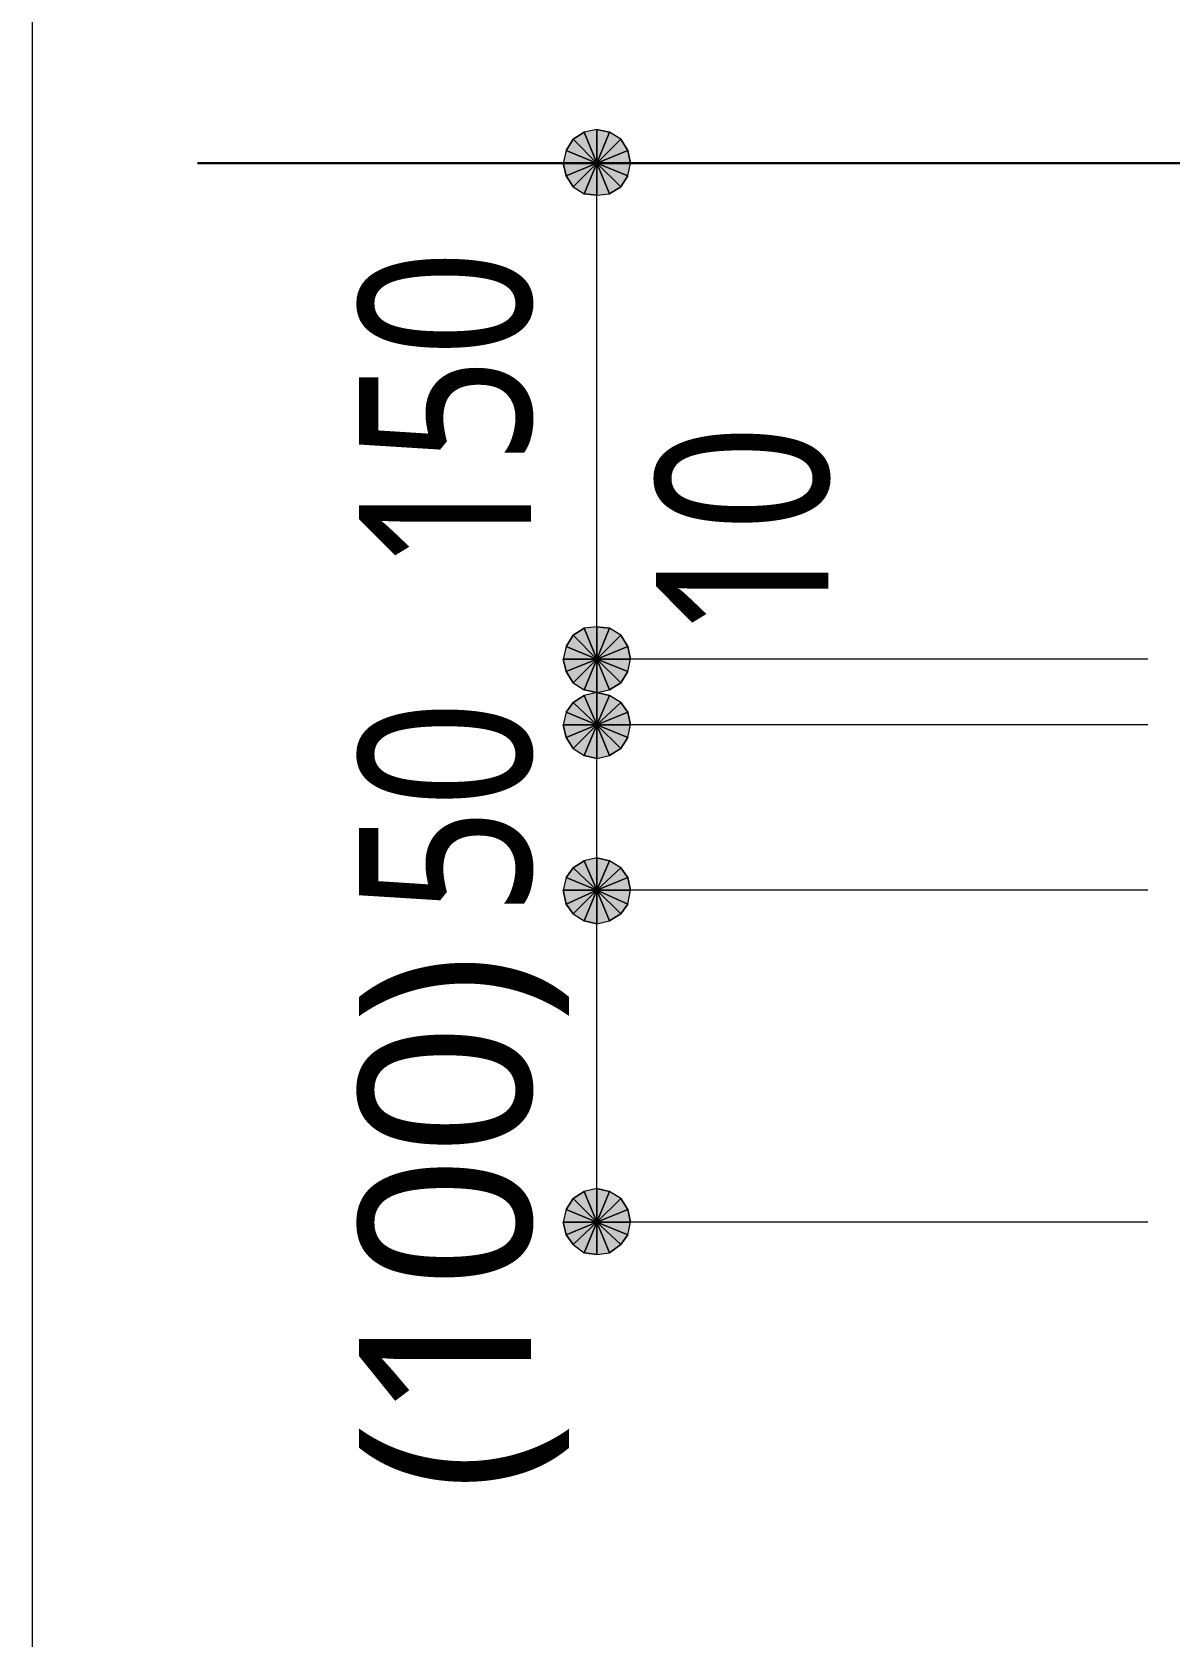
# Model space of a CAD drawing. Header units: millimetres. Extents: x 0 to 420, y 0 to 297.
# Drawn here: x 118.17 to 135.36, y 66.31 to 90.56 of the extents above; entities that cross this region are included whole.
import ezdxf
from ezdxf.enums import TextEntityAlignment as Align

# ---------------------------------------------------------------- set-up
doc = ezdxf.new("R2010")
doc.units = ezdxf.units.MM
doc.styles.add('kst32b', font='NotoSansJP-Variable.ttf')

msp = doc.modelspace()

# ---------------------------------------------------------------- hatches: boundary and pattern name
h = msp.add_hatch(color=7)
h.paths.add_polyline_path([(126.513, 89.048), (126.344, 88.942), (126.704, 88.582), (126.513, 89.048)])
h.paths.add_polyline_path([(126.344, 88.942), (126.704, 88.582), (126.238, 88.773), (126.344, 88.942)])
h.paths.add_polyline_path([(126.704, 88.582), (126.238, 88.773), (126.196, 88.582), (126.704, 88.582)])
h = msp.add_hatch(color=7)
h.paths.add_polyline_path([(126.704, 89.09), (126.513, 89.048), (126.704, 88.582), (126.704, 89.09)])
h.paths.add_polyline_path([(126.513, 89.048), (126.704, 88.582), (126.344, 88.942), (126.513, 89.048)])
h.paths.add_polyline_path([(126.704, 88.582), (126.344, 88.942), (126.238, 88.773), (126.704, 88.582)])
h = msp.add_hatch(color=7)
h.paths.add_polyline_path([(127.063, 88.942), (126.894, 89.048), (126.704, 88.582), (127.063, 88.942)])
h.paths.add_polyline_path([(126.894, 89.048), (126.704, 88.582), (126.704, 89.09), (126.894, 89.048)])
h.paths.add_polyline_path([(126.704, 88.582), (126.704, 89.09), (126.513, 89.048), (126.704, 88.582)])
for points in [[(126.894, 89.048), (126.704, 89.09), (126.704, 88.582), (126.894, 89.048)], [(126.513, 88.117), (126.704, 88.096), (126.704, 88.582), (126.513, 88.117)], [(126.894, 81.555), (126.704, 81.576), (126.704, 81.089), (126.894, 81.555)], [(126.513, 80.624), (126.704, 80.581), (126.704, 81.089), (126.513, 80.624)], [(126.894, 80.539), (126.704, 80.581), (126.704, 80.095), (126.894, 80.539)], [(126.513, 79.629), (126.704, 79.587), (126.704, 80.095), (126.513, 79.629)], [(126.894, 78.041), (126.704, 78.084), (126.704, 77.597), (126.894, 78.041)], [(126.513, 77.131), (126.704, 77.089), (126.704, 77.597), (126.513, 77.131)], [(126.894, 73.046), (126.704, 73.088), (126.704, 72.58), (126.894, 73.046)], [(126.513, 72.115), (126.704, 72.094), (126.704, 72.58), (126.513, 72.115)]]:
    msp.add_hatch(color=7).paths.add_polyline_path(points)
h = msp.add_hatch(color=7)
h.paths.add_polyline_path([(127.212, 88.582), (127.169, 88.773), (126.704, 88.582), (127.212, 88.582)])
h.paths.add_polyline_path([(127.169, 88.773), (126.704, 88.582), (127.063, 88.942), (127.169, 88.773)])
h.paths.add_polyline_path([(126.704, 88.582), (127.063, 88.942), (126.894, 89.048), (126.704, 88.582)])
h = msp.add_hatch(color=7)
h.paths.add_polyline_path([(126.238, 88.773), (126.196, 88.582), (126.704, 88.582), (126.238, 88.773)])
h.paths.add_polyline_path([(126.196, 88.582), (126.704, 88.582), (126.238, 88.392), (126.196, 88.582)])
h.paths.add_polyline_path([(126.704, 88.582), (126.238, 88.392), (126.344, 88.223), (126.704, 88.582)])
h = msp.add_hatch(color=7)
h.paths.add_polyline_path([(127.169, 88.392), (127.212, 88.582), (126.704, 88.582), (127.169, 88.392)])
h.paths.add_polyline_path([(127.212, 88.582), (126.704, 88.582), (127.169, 88.773), (127.212, 88.582)])
h.paths.add_polyline_path([(126.704, 88.582), (127.169, 88.773), (127.063, 88.942), (126.704, 88.582)])
h = msp.add_hatch(color=7)
h.paths.add_polyline_path([(126.196, 88.582), (126.238, 88.392), (126.704, 88.582), (126.196, 88.582)])
h.paths.add_polyline_path([(126.238, 88.392), (126.704, 88.582), (126.344, 88.223), (126.238, 88.392)])
h.paths.add_polyline_path([(126.704, 88.582), (126.344, 88.223), (126.513, 88.117), (126.704, 88.582)])
h = msp.add_hatch(color=7)
h.paths.add_polyline_path([(126.344, 88.223), (126.513, 88.117), (126.704, 88.582), (126.344, 88.223)])
h.paths.add_polyline_path([(126.513, 88.117), (126.704, 88.582), (126.704, 88.096), (126.513, 88.117)])
h.paths.add_polyline_path([(126.704, 88.582), (126.704, 88.096), (126.894, 88.117), (126.704, 88.582)])
h = msp.add_hatch(color=7)
h.paths.add_polyline_path([(126.894, 88.117), (127.063, 88.223), (126.704, 88.582), (126.894, 88.117)])
h.paths.add_polyline_path([(127.063, 88.223), (126.704, 88.582), (127.169, 88.392), (127.063, 88.223)])
h.paths.add_polyline_path([(126.704, 88.582), (127.169, 88.392), (127.212, 88.582), (126.704, 88.582)])
h = msp.add_hatch(color=7)
h.paths.add_polyline_path([(126.704, 88.096), (126.894, 88.117), (126.704, 88.582), (126.704, 88.096)])
h.paths.add_polyline_path([(126.894, 88.117), (126.704, 88.582), (127.063, 88.223), (126.894, 88.117)])
h.paths.add_polyline_path([(126.704, 88.582), (127.063, 88.223), (127.169, 88.392), (126.704, 88.582)])
h = msp.add_hatch(color=7)
h.paths.add_polyline_path([(126.513, 81.555), (126.344, 81.449), (126.704, 81.089), (126.513, 81.555)])
h.paths.add_polyline_path([(126.344, 81.449), (126.704, 81.089), (126.238, 81.28), (126.344, 81.449)])
h.paths.add_polyline_path([(126.704, 81.089), (126.238, 81.28), (126.196, 81.089), (126.704, 81.089)])
h = msp.add_hatch(color=7)
h.paths.add_polyline_path([(126.704, 81.576), (126.513, 81.555), (126.704, 81.089), (126.704, 81.576)])
h.paths.add_polyline_path([(126.513, 81.555), (126.704, 81.089), (126.344, 81.449), (126.513, 81.555)])
h.paths.add_polyline_path([(126.704, 81.089), (126.344, 81.449), (126.238, 81.28), (126.704, 81.089)])
h = msp.add_hatch(color=7)
h.paths.add_polyline_path([(127.063, 81.449), (126.894, 81.555), (126.704, 81.089), (127.063, 81.449)])
h.paths.add_polyline_path([(126.894, 81.555), (126.704, 81.089), (126.704, 81.576), (126.894, 81.555)])
h.paths.add_polyline_path([(126.704, 81.089), (126.704, 81.576), (126.513, 81.555), (126.704, 81.089)])
h = msp.add_hatch(color=7)
h.paths.add_polyline_path([(127.212, 81.089), (127.169, 81.28), (126.704, 81.089), (127.212, 81.089)])
h.paths.add_polyline_path([(127.169, 81.28), (126.704, 81.089), (127.063, 81.449), (127.169, 81.28)])
h.paths.add_polyline_path([(126.704, 81.089), (127.063, 81.449), (126.894, 81.555), (126.704, 81.089)])
h = msp.add_hatch(color=7)
h.paths.add_polyline_path([(126.238, 81.28), (126.196, 81.089), (126.704, 81.089), (126.238, 81.28)])
h.paths.add_polyline_path([(126.196, 81.089), (126.704, 81.089), (126.238, 80.899), (126.196, 81.089)])
h.paths.add_polyline_path([(126.704, 81.089), (126.238, 80.899), (126.344, 80.73), (126.704, 81.089)])
h = msp.add_hatch(color=7)
h.paths.add_polyline_path([(127.169, 80.899), (127.212, 81.089), (126.704, 81.089), (127.169, 80.899)])
h.paths.add_polyline_path([(127.212, 81.089), (126.704, 81.089), (127.169, 81.28), (127.212, 81.089)])
h.paths.add_polyline_path([(126.704, 81.089), (127.169, 81.28), (127.063, 81.449), (126.704, 81.089)])
h = msp.add_hatch(color=7)
h.paths.add_polyline_path([(126.196, 81.089), (126.238, 80.899), (126.704, 81.089), (126.196, 81.089)])
h.paths.add_polyline_path([(126.238, 80.899), (126.704, 81.089), (126.344, 80.73), (126.238, 80.899)])
h.paths.add_polyline_path([(126.704, 81.089), (126.344, 80.73), (126.513, 80.624), (126.704, 81.089)])
h = msp.add_hatch(color=7)
h.paths.add_polyline_path([(126.344, 80.73), (126.513, 80.624), (126.704, 81.089), (126.344, 80.73)])
h.paths.add_polyline_path([(126.513, 80.624), (126.704, 81.089), (126.704, 80.581), (126.513, 80.624)])
h.paths.add_polyline_path([(126.704, 81.089), (126.704, 80.581), (126.894, 80.624), (126.704, 81.089)])
h = msp.add_hatch(color=7)
h.paths.add_polyline_path([(126.894, 80.624), (127.063, 80.73), (126.704, 81.089), (126.894, 80.624)])
h.paths.add_polyline_path([(127.063, 80.73), (126.704, 81.089), (127.169, 80.899), (127.063, 80.73)])
h.paths.add_polyline_path([(126.704, 81.089), (127.169, 80.899), (127.212, 81.089), (126.704, 81.089)])
h = msp.add_hatch(color=7)
h.paths.add_polyline_path([(126.704, 80.581), (126.894, 80.624), (126.704, 81.089), (126.704, 80.581)])
h.paths.add_polyline_path([(126.894, 80.624), (126.704, 81.089), (127.063, 80.73), (126.894, 80.624)])
h.paths.add_polyline_path([(126.704, 81.089), (127.063, 80.73), (127.169, 80.899), (126.704, 81.089)])
h = msp.add_hatch(color=7)
h.paths.add_polyline_path([(126.513, 80.539), (126.344, 80.433), (126.704, 80.095), (126.513, 80.539)])
h.paths.add_polyline_path([(126.344, 80.433), (126.704, 80.095), (126.238, 80.285), (126.344, 80.433)])
h.paths.add_polyline_path([(126.704, 80.095), (126.238, 80.285), (126.196, 80.095), (126.704, 80.095)])
h = msp.add_hatch(color=7)
h.paths.add_polyline_path([(126.704, 80.581), (126.513, 80.539), (126.704, 80.095), (126.704, 80.581)])
h.paths.add_polyline_path([(126.513, 80.539), (126.704, 80.095), (126.344, 80.433), (126.513, 80.539)])
h.paths.add_polyline_path([(126.704, 80.095), (126.344, 80.433), (126.238, 80.285), (126.704, 80.095)])
h = msp.add_hatch(color=7)
h.paths.add_polyline_path([(127.063, 80.433), (126.894, 80.539), (126.704, 80.095), (127.063, 80.433)])
h.paths.add_polyline_path([(126.894, 80.539), (126.704, 80.095), (126.704, 80.581), (126.894, 80.539)])
h.paths.add_polyline_path([(126.704, 80.095), (126.704, 80.581), (126.513, 80.539), (126.704, 80.095)])
h = msp.add_hatch(color=7)
h.paths.add_polyline_path([(127.212, 80.095), (127.169, 80.285), (126.704, 80.095), (127.212, 80.095)])
h.paths.add_polyline_path([(127.169, 80.285), (126.704, 80.095), (127.063, 80.433), (127.169, 80.285)])
h.paths.add_polyline_path([(126.704, 80.095), (127.063, 80.433), (126.894, 80.539), (126.704, 80.095)])
h = msp.add_hatch(color=7)
h.paths.add_polyline_path([(126.238, 80.285), (126.196, 80.095), (126.704, 80.095), (126.238, 80.285)])
h.paths.add_polyline_path([(126.196, 80.095), (126.704, 80.095), (126.238, 79.904), (126.196, 80.095)])
h.paths.add_polyline_path([(126.704, 80.095), (126.238, 79.904), (126.344, 79.735), (126.704, 80.095)])
h = msp.add_hatch(color=7)
h.paths.add_polyline_path([(127.169, 79.904), (127.212, 80.095), (126.704, 80.095), (127.169, 79.904)])
h.paths.add_polyline_path([(127.212, 80.095), (126.704, 80.095), (127.169, 80.285), (127.212, 80.095)])
h.paths.add_polyline_path([(126.704, 80.095), (127.169, 80.285), (127.063, 80.433), (126.704, 80.095)])
h = msp.add_hatch(color=7)
h.paths.add_polyline_path([(126.196, 80.095), (126.238, 79.904), (126.704, 80.095), (126.196, 80.095)])
h.paths.add_polyline_path([(126.238, 79.904), (126.704, 80.095), (126.344, 79.735), (126.238, 79.904)])
h.paths.add_polyline_path([(126.704, 80.095), (126.344, 79.735), (126.513, 79.629), (126.704, 80.095)])
h = msp.add_hatch(color=7)
h.paths.add_polyline_path([(126.344, 79.735), (126.513, 79.629), (126.704, 80.095), (126.344, 79.735)])
h.paths.add_polyline_path([(126.513, 79.629), (126.704, 80.095), (126.704, 79.587), (126.513, 79.629)])
h.paths.add_polyline_path([(126.704, 80.095), (126.704, 79.587), (126.894, 79.629), (126.704, 80.095)])
h = msp.add_hatch(color=7)
h.paths.add_polyline_path([(126.894, 79.629), (127.063, 79.735), (126.704, 80.095), (126.894, 79.629)])
h.paths.add_polyline_path([(127.063, 79.735), (126.704, 80.095), (127.169, 79.904), (127.063, 79.735)])
h.paths.add_polyline_path([(126.704, 80.095), (127.169, 79.904), (127.212, 80.095), (126.704, 80.095)])
h = msp.add_hatch(color=7)
h.paths.add_polyline_path([(126.704, 79.587), (126.894, 79.629), (126.704, 80.095), (126.704, 79.587)])
h.paths.add_polyline_path([(126.894, 79.629), (126.704, 80.095), (127.063, 79.735), (126.894, 79.629)])
h.paths.add_polyline_path([(126.704, 80.095), (127.063, 79.735), (127.169, 79.904), (126.704, 80.095)])
h = msp.add_hatch(color=7)
h.paths.add_polyline_path([(126.704, 78.084), (126.513, 78.041), (126.704, 77.597), (126.704, 78.084)])
h.paths.add_polyline_path([(126.513, 78.041), (126.704, 77.597), (126.344, 77.936), (126.513, 78.041)])
h.paths.add_polyline_path([(126.704, 77.597), (126.344, 77.936), (126.238, 77.787), (126.704, 77.597)])
h = msp.add_hatch(color=7)
h.paths.add_polyline_path([(127.063, 77.936), (126.894, 78.041), (126.704, 77.597), (127.063, 77.936)])
h.paths.add_polyline_path([(126.894, 78.041), (126.704, 77.597), (126.704, 78.084), (126.894, 78.041)])
h.paths.add_polyline_path([(126.704, 77.597), (126.704, 78.084), (126.513, 78.041), (126.704, 77.597)])
h = msp.add_hatch(color=7)
h.paths.add_polyline_path([(126.513, 78.041), (126.344, 77.936), (126.704, 77.597), (126.513, 78.041)])
h.paths.add_polyline_path([(126.344, 77.936), (126.704, 77.597), (126.238, 77.787), (126.344, 77.936)])
h.paths.add_polyline_path([(126.704, 77.597), (126.238, 77.787), (126.196, 77.597), (126.704, 77.597)])
h = msp.add_hatch(color=7)
h.paths.add_polyline_path([(127.212, 77.597), (127.169, 77.787), (126.704, 77.597), (127.212, 77.597)])
h.paths.add_polyline_path([(127.169, 77.787), (126.704, 77.597), (127.063, 77.936), (127.169, 77.787)])
h.paths.add_polyline_path([(126.704, 77.597), (127.063, 77.936), (126.894, 78.041), (126.704, 77.597)])
h = msp.add_hatch(color=7)
h.paths.add_polyline_path([(127.169, 77.385), (127.212, 77.597), (126.704, 77.597), (127.169, 77.385)])
h.paths.add_polyline_path([(127.212, 77.597), (126.704, 77.597), (127.169, 77.787), (127.212, 77.597)])
h.paths.add_polyline_path([(126.704, 77.597), (127.169, 77.787), (127.063, 77.936), (126.704, 77.597)])
h = msp.add_hatch(color=7)
h.paths.add_polyline_path([(126.238, 77.787), (126.196, 77.597), (126.704, 77.597), (126.238, 77.787)])
h.paths.add_polyline_path([(126.196, 77.597), (126.704, 77.597), (126.238, 77.385), (126.196, 77.597)])
h.paths.add_polyline_path([(126.704, 77.597), (126.238, 77.385), (126.344, 77.237), (126.704, 77.597)])
h = msp.add_hatch(color=7)
h.paths.add_polyline_path([(126.196, 77.597), (126.238, 77.385), (126.704, 77.597), (126.196, 77.597)])
h.paths.add_polyline_path([(126.238, 77.385), (126.704, 77.597), (126.344, 77.237), (126.238, 77.385)])
h.paths.add_polyline_path([(126.704, 77.597), (126.344, 77.237), (126.513, 77.131), (126.704, 77.597)])
h = msp.add_hatch(color=7)
h.paths.add_polyline_path([(126.344, 77.237), (126.513, 77.131), (126.704, 77.597), (126.344, 77.237)])
h.paths.add_polyline_path([(126.513, 77.131), (126.704, 77.597), (126.704, 77.089), (126.513, 77.131)])
h.paths.add_polyline_path([(126.704, 77.597), (126.704, 77.089), (126.894, 77.131), (126.704, 77.597)])
h = msp.add_hatch(color=7)
h.paths.add_polyline_path([(126.894, 77.131), (127.063, 77.237), (126.704, 77.597), (126.894, 77.131)])
h.paths.add_polyline_path([(127.063, 77.237), (126.704, 77.597), (127.169, 77.385), (127.063, 77.237)])
h.paths.add_polyline_path([(126.704, 77.597), (127.169, 77.385), (127.212, 77.597), (126.704, 77.597)])
h = msp.add_hatch(color=7)
h.paths.add_polyline_path([(126.704, 77.089), (126.894, 77.131), (126.704, 77.597), (126.704, 77.089)])
h.paths.add_polyline_path([(126.894, 77.131), (126.704, 77.597), (127.063, 77.237), (126.894, 77.131)])
h.paths.add_polyline_path([(126.704, 77.597), (127.063, 77.237), (127.169, 77.385), (126.704, 77.597)])
h = msp.add_hatch(color=7)
h.paths.add_polyline_path([(126.513, 73.046), (126.344, 72.94), (126.704, 72.58), (126.513, 73.046)])
h.paths.add_polyline_path([(126.344, 72.94), (126.704, 72.58), (126.238, 72.771), (126.344, 72.94)])
h.paths.add_polyline_path([(126.704, 72.58), (126.238, 72.771), (126.196, 72.58), (126.704, 72.58)])
h = msp.add_hatch(color=7)
h.paths.add_polyline_path([(126.704, 73.088), (126.513, 73.046), (126.704, 72.58), (126.704, 73.088)])
h.paths.add_polyline_path([(126.513, 73.046), (126.704, 72.58), (126.344, 72.94), (126.513, 73.046)])
h.paths.add_polyline_path([(126.704, 72.58), (126.344, 72.94), (126.238, 72.771), (126.704, 72.58)])
h = msp.add_hatch(color=7)
h.paths.add_polyline_path([(127.063, 72.94), (126.894, 73.046), (126.704, 72.58), (127.063, 72.94)])
h.paths.add_polyline_path([(126.894, 73.046), (126.704, 72.58), (126.704, 73.088), (126.894, 73.046)])
h.paths.add_polyline_path([(126.704, 72.58), (126.704, 73.088), (126.513, 73.046), (126.704, 72.58)])
h = msp.add_hatch(color=7)
h.paths.add_polyline_path([(127.212, 72.58), (127.169, 72.771), (126.704, 72.58), (127.212, 72.58)])
h.paths.add_polyline_path([(127.169, 72.771), (126.704, 72.58), (127.063, 72.94), (127.169, 72.771)])
h.paths.add_polyline_path([(126.704, 72.58), (127.063, 72.94), (126.894, 73.046), (126.704, 72.58)])
h = msp.add_hatch(color=7)
h.paths.add_polyline_path([(126.238, 72.771), (126.196, 72.58), (126.704, 72.58), (126.238, 72.771)])
h.paths.add_polyline_path([(126.196, 72.58), (126.704, 72.58), (126.238, 72.39), (126.196, 72.58)])
h.paths.add_polyline_path([(126.704, 72.58), (126.238, 72.39), (126.344, 72.242), (126.704, 72.58)])
h = msp.add_hatch(color=7)
h.paths.add_polyline_path([(127.169, 72.39), (127.212, 72.58), (126.704, 72.58), (127.169, 72.39)])
h.paths.add_polyline_path([(127.212, 72.58), (126.704, 72.58), (127.169, 72.771), (127.212, 72.58)])
h.paths.add_polyline_path([(126.704, 72.58), (127.169, 72.771), (127.063, 72.94), (126.704, 72.58)])
h = msp.add_hatch(color=7)
h.paths.add_polyline_path([(126.196, 72.58), (126.238, 72.39), (126.704, 72.58), (126.196, 72.58)])
h.paths.add_polyline_path([(126.238, 72.39), (126.704, 72.58), (126.344, 72.242), (126.238, 72.39)])
h.paths.add_polyline_path([(126.704, 72.58), (126.344, 72.242), (126.513, 72.115), (126.704, 72.58)])
h = msp.add_hatch(color=7)
h.paths.add_polyline_path([(126.344, 72.242), (126.513, 72.115), (126.704, 72.58), (126.344, 72.242)])
h.paths.add_polyline_path([(126.513, 72.115), (126.704, 72.58), (126.704, 72.094), (126.513, 72.115)])
h.paths.add_polyline_path([(126.704, 72.58), (126.704, 72.094), (126.894, 72.115), (126.704, 72.58)])
h = msp.add_hatch(color=7)
h.paths.add_polyline_path([(126.894, 72.115), (127.063, 72.242), (126.704, 72.58), (126.894, 72.115)])
h.paths.add_polyline_path([(127.063, 72.242), (126.704, 72.58), (127.169, 72.39), (127.063, 72.242)])
h.paths.add_polyline_path([(126.704, 72.58), (127.169, 72.39), (127.212, 72.58), (126.704, 72.58)])
h = msp.add_hatch(color=7)
h.paths.add_polyline_path([(126.704, 72.094), (126.894, 72.115), (126.704, 72.58), (126.704, 72.094)])
h.paths.add_polyline_path([(126.894, 72.115), (126.704, 72.58), (127.063, 72.242), (126.894, 72.115)])
h.paths.add_polyline_path([(126.704, 72.58), (127.063, 72.242), (127.169, 72.39), (126.704, 72.58)])

# ---------------------------------------------------------------- linework, layer by layer
at = {"lineweight": 13}
for points in [[(118.174, 285.983), (118.174, 45.995)], [(126.704, 72.58), (126.704, 77.597), (126.704, 80.095), (126.704, 81.089), (126.704, 88.582)], [(135.022, 81.089), (126.704, 81.089)], [(135.022, 80.095), (126.704, 80.095)], [(135.022, 77.597), (126.704, 77.597)], [(135.022, 72.58), (126.704, 72.58)]]:
    msp.add_lwpolyline(points, dxfattribs=at)
at = {"lineweight": 0}
for points in [[(126.513, 89.048), (126.704, 88.582), (126.344, 88.942)], [(126.513, 89.048), (126.344, 88.942), (126.704, 88.582)], [(126.704, 89.09), (126.513, 89.048), (126.704, 88.582)], [(126.704, 88.582), (126.704, 89.09), (126.513, 89.048)], [(126.894, 89.048), (126.704, 89.09), (126.704, 88.582)], [(126.894, 89.048), (126.704, 88.582), (126.704, 89.09)], [(126.704, 88.582), (127.063, 88.942), (126.894, 89.048)], [(127.063, 88.942), (126.894, 89.048), (126.704, 88.582)], [(126.238, 88.773), (126.196, 88.582), (126.704, 88.582)], [(126.704, 88.582), (126.238, 88.773), (126.196, 88.582)], [(126.704, 88.582), (126.344, 88.942), (126.238, 88.773)], [(126.344, 88.942), (126.704, 88.582), (126.238, 88.773)], [(127.169, 88.773), (126.704, 88.582), (127.063, 88.942)], [(126.704, 88.582), (127.169, 88.773), (127.063, 88.942)], [(127.212, 88.582), (127.169, 88.773), (126.704, 88.582)], [(127.212, 88.582), (126.704, 88.582), (127.169, 88.773)], [(126.196, 88.582), (126.704, 88.582), (126.238, 88.392)], [(126.196, 88.582), (126.238, 88.392), (126.704, 88.582)], [(126.704, 88.582), (126.238, 88.392), (126.344, 88.223)], [(126.238, 88.392), (126.704, 88.582), (126.344, 88.223)], [(126.344, 88.223), (126.513, 88.117), (126.704, 88.582)], [(126.704, 88.582), (126.344, 88.223), (126.513, 88.117)], [(126.513, 88.117), (126.704, 88.582), (126.704, 88.096)], [(126.513, 88.117), (126.704, 88.096), (126.704, 88.582)], [(126.704, 88.582), (126.704, 88.096), (126.894, 88.117)], [(126.894, 88.117), (127.063, 88.223), (126.704, 88.582)], [(127.063, 88.223), (126.704, 88.582), (127.169, 88.392)], [(126.704, 88.582), (127.169, 88.392), (127.212, 88.582)], [(126.704, 88.096), (126.894, 88.117), (126.704, 88.582)], [(126.894, 88.117), (126.704, 88.582), (127.063, 88.223)], [(126.704, 88.582), (127.063, 88.223), (127.169, 88.392)], [(127.169, 88.392), (127.212, 88.582), (126.704, 88.582)], [(126.513, 81.555), (126.704, 81.089), (126.344, 81.449)], [(126.513, 81.555), (126.344, 81.449), (126.704, 81.089)], [(126.704, 81.576), (126.513, 81.555), (126.704, 81.089)], [(126.704, 81.089), (126.704, 81.576), (126.513, 81.555)], [(126.894, 81.555), (126.704, 81.576), (126.704, 81.089)], [(126.894, 81.555), (126.704, 81.089), (126.704, 81.576)], [(126.704, 81.089), (127.063, 81.449), (126.894, 81.555)], [(127.063, 81.449), (126.894, 81.555), (126.704, 81.089)], [(126.238, 81.28), (126.196, 81.089), (126.704, 81.089)], [(126.704, 81.089), (126.238, 81.28), (126.196, 81.089)], [(126.704, 81.089), (126.344, 81.449), (126.238, 81.28)], [(126.344, 81.449), (126.704, 81.089), (126.238, 81.28)], [(127.169, 81.28), (126.704, 81.089), (127.063, 81.449)], [(126.704, 81.089), (127.169, 81.28), (127.063, 81.449)], [(127.212, 81.089), (127.169, 81.28), (126.704, 81.089)], [(127.212, 81.089), (126.704, 81.089), (127.169, 81.28)], [(126.196, 81.089), (126.704, 81.089), (126.238, 80.899)], [(126.196, 81.089), (126.238, 80.899), (126.704, 81.089)], [(126.704, 81.089), (126.238, 80.899), (126.344, 80.73)], [(126.238, 80.899), (126.704, 81.089), (126.344, 80.73)], [(126.344, 80.73), (126.513, 80.624), (126.704, 81.089)], [(126.704, 81.089), (126.344, 80.73), (126.513, 80.624)], [(126.513, 80.624), (126.704, 81.089), (126.704, 80.581)], [(126.513, 80.624), (126.704, 80.581), (126.704, 81.089)], [(126.704, 81.089), (126.704, 80.581), (126.894, 80.624)], [(126.894, 80.624), (127.063, 80.73), (126.704, 81.089)], [(127.063, 80.73), (126.704, 81.089), (127.169, 80.899)], [(126.704, 81.089), (127.169, 80.899), (127.212, 81.089)], [(126.704, 80.581), (126.894, 80.624), (126.704, 81.089)], [(126.894, 80.624), (126.704, 81.089), (127.063, 80.73)], [(126.704, 81.089), (127.063, 80.73), (127.169, 80.899)], [(127.169, 80.899), (127.212, 81.089), (126.704, 81.089)], [(126.513, 80.539), (126.704, 80.095), (126.344, 80.433)], [(126.513, 80.539), (126.344, 80.433), (126.704, 80.095)], [(126.704, 80.581), (126.513, 80.539), (126.704, 80.095)], [(126.704, 80.095), (126.704, 80.581), (126.513, 80.539)], [(126.894, 80.539), (126.704, 80.581), (126.704, 80.095)], [(126.894, 80.539), (126.704, 80.095), (126.704, 80.581)], [(126.704, 80.095), (127.063, 80.433), (126.894, 80.539)], [(127.063, 80.433), (126.894, 80.539), (126.704, 80.095)], [(126.238, 80.285), (126.196, 80.095), (126.704, 80.095)], [(126.704, 80.095), (126.238, 80.285), (126.196, 80.095)], [(126.704, 80.095), (126.344, 80.433), (126.238, 80.285)], [(126.344, 80.433), (126.704, 80.095), (126.238, 80.285)], [(127.169, 80.285), (126.704, 80.095), (127.063, 80.433)], [(126.704, 80.095), (127.169, 80.285), (127.063, 80.433)], [(127.212, 80.095), (127.169, 80.285), (126.704, 80.095)], [(127.212, 80.095), (126.704, 80.095), (127.169, 80.285)], [(126.196, 80.095), (126.704, 80.095), (126.238, 79.904)], [(126.196, 80.095), (126.238, 79.904), (126.704, 80.095)], [(126.704, 80.095), (126.238, 79.904), (126.344, 79.735)], [(126.238, 79.904), (126.704, 80.095), (126.344, 79.735)], [(126.344, 79.735), (126.513, 79.629), (126.704, 80.095)], [(126.704, 80.095), (126.344, 79.735), (126.513, 79.629)], [(126.513, 79.629), (126.704, 80.095), (126.704, 79.587)], [(126.513, 79.629), (126.704, 79.587), (126.704, 80.095)], [(126.704, 80.095), (126.704, 79.587), (126.894, 79.629)], [(126.894, 79.629), (127.063, 79.735), (126.704, 80.095)], [(127.063, 79.735), (126.704, 80.095), (127.169, 79.904)], [(126.704, 80.095), (127.169, 79.904), (127.212, 80.095)], [(126.704, 79.587), (126.894, 79.629), (126.704, 80.095)], [(126.894, 79.629), (126.704, 80.095), (127.063, 79.735)], [(126.704, 80.095), (127.063, 79.735), (127.169, 79.904)], [(127.169, 79.904), (127.212, 80.095), (126.704, 80.095)], [(126.704, 78.084), (126.513, 78.041), (126.704, 77.597)], [(126.704, 77.597), (126.704, 78.084), (126.513, 78.041)], [(126.894, 78.041), (126.704, 78.084), (126.704, 77.597)], [(126.894, 78.041), (126.704, 77.597), (126.704, 78.084)], [(126.704, 77.597), (126.344, 77.936), (126.238, 77.787)], [(126.344, 77.936), (126.704, 77.597), (126.238, 77.787)], [(126.513, 78.041), (126.704, 77.597), (126.344, 77.936)], [(126.513, 78.041), (126.344, 77.936), (126.704, 77.597)], [(126.704, 77.597), (127.063, 77.936), (126.894, 78.041)], [(127.063, 77.936), (126.894, 78.041), (126.704, 77.597)], [(127.169, 77.787), (126.704, 77.597), (127.063, 77.936)], [(126.704, 77.597), (127.169, 77.787), (127.063, 77.936)], [(126.238, 77.787), (126.196, 77.597), (126.704, 77.597)], [(126.704, 77.597), (126.238, 77.787), (126.196, 77.597)], [(126.196, 77.597), (126.704, 77.597), (126.238, 77.385)], [(126.196, 77.597), (126.238, 77.385), (126.704, 77.597)], [(126.704, 77.597), (126.238, 77.385), (126.344, 77.237)], [(126.238, 77.385), (126.704, 77.597), (126.344, 77.237)], [(126.344, 77.237), (126.513, 77.131), (126.704, 77.597)], [(126.704, 77.597), (126.344, 77.237), (126.513, 77.131)], [(126.513, 77.131), (126.704, 77.597), (126.704, 77.089)], [(126.513, 77.131), (126.704, 77.089), (126.704, 77.597)], [(127.212, 77.597), (127.169, 77.787), (126.704, 77.597)], [(127.212, 77.597), (126.704, 77.597), (127.169, 77.787)], [(126.704, 77.597), (126.704, 77.089), (126.894, 77.131)], [(126.894, 77.131), (127.063, 77.237), (126.704, 77.597)], [(127.063, 77.237), (126.704, 77.597), (127.169, 77.385)], [(126.704, 77.597), (127.169, 77.385), (127.212, 77.597)], [(126.704, 77.089), (126.894, 77.131), (126.704, 77.597)], [(126.894, 77.131), (126.704, 77.597), (127.063, 77.237)], [(126.704, 77.597), (127.063, 77.237), (127.169, 77.385)], [(127.169, 77.385), (127.212, 77.597), (126.704, 77.597)], [(126.513, 73.046), (126.704, 72.58), (126.344, 72.94)], [(126.513, 73.046), (126.344, 72.94), (126.704, 72.58)], [(126.704, 73.088), (126.513, 73.046), (126.704, 72.58)], [(126.704, 72.58), (126.704, 73.088), (126.513, 73.046)], [(126.894, 73.046), (126.704, 73.088), (126.704, 72.58)], [(126.894, 73.046), (126.704, 72.58), (126.704, 73.088)], [(126.704, 72.58), (127.063, 72.94), (126.894, 73.046)], [(127.063, 72.94), (126.894, 73.046), (126.704, 72.58)], [(126.238, 72.771), (126.196, 72.58), (126.704, 72.58)], [(126.704, 72.58), (126.238, 72.771), (126.196, 72.58)], [(126.704, 72.58), (126.344, 72.94), (126.238, 72.771)], [(126.344, 72.94), (126.704, 72.58), (126.238, 72.771)], [(127.169, 72.771), (126.704, 72.58), (127.063, 72.94)], [(126.704, 72.58), (127.169, 72.771), (127.063, 72.94)], [(127.212, 72.58), (127.169, 72.771), (126.704, 72.58)], [(127.212, 72.58), (126.704, 72.58), (127.169, 72.771)], [(126.196, 72.58), (126.704, 72.58), (126.238, 72.39)], [(126.196, 72.58), (126.238, 72.39), (126.704, 72.58)], [(126.704, 72.58), (126.238, 72.39), (126.344, 72.242)], [(126.238, 72.39), (126.704, 72.58), (126.344, 72.242)], [(126.344, 72.242), (126.513, 72.115), (126.704, 72.58)], [(126.704, 72.58), (126.344, 72.242), (126.513, 72.115)], [(126.513, 72.115), (126.704, 72.58), (126.704, 72.094)], [(126.513, 72.115), (126.704, 72.094), (126.704, 72.58)], [(126.704, 72.58), (126.704, 72.094), (126.894, 72.115)], [(126.894, 72.115), (127.063, 72.242), (126.704, 72.58)], [(127.063, 72.242), (126.704, 72.58), (127.169, 72.39)], [(126.704, 72.58), (127.169, 72.39), (127.212, 72.58)], [(126.704, 72.094), (126.894, 72.115), (126.704, 72.58)], [(126.894, 72.115), (126.704, 72.58), (127.063, 72.242)], [(126.704, 72.58), (127.063, 72.242), (127.169, 72.39)], [(127.169, 72.39), (127.212, 72.58), (126.704, 72.58)]]:
    msp.add_lwpolyline(points, close=True, dxfattribs=at)
at = {"lineweight": 30}
msp.add_lwpolyline([(120.671, 88.582), (138.261, 88.582)], dxfattribs=at)

# ---------------------------------------------------------------- texts
at = {"style": 'kst32b'}
for s, p, p2 in [('150', (125.709, 82.402), (125.709, 87.275)), ('10', (130.196, 81.386), (130.196, 84.634)), ('50', (125.709, 77.216), (125.709, 80.465)), ('(100)', (125.709, 68.516), (125.709, 76.638))]:
    msp.add_text(s, height=2.5989, dxfattribs=at).set_placement(p, p2, align=Align.FIT)

doc.saveas('drawing.dxf')
